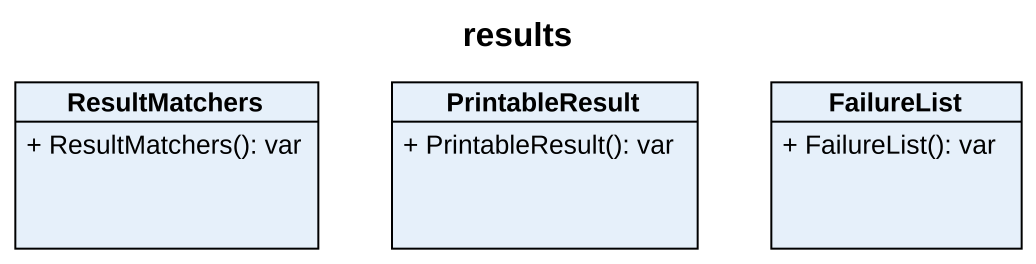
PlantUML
@startuml
title results
hide circle
hide empty members
skinparam classAttributeIconSize 0
class ResultMatchers {
  + ResultMatchers(): var
}
class PrintableResult {
  + PrintableResult(): var
}
class FailureList {
  + FailureList(): var
}
@enduml
